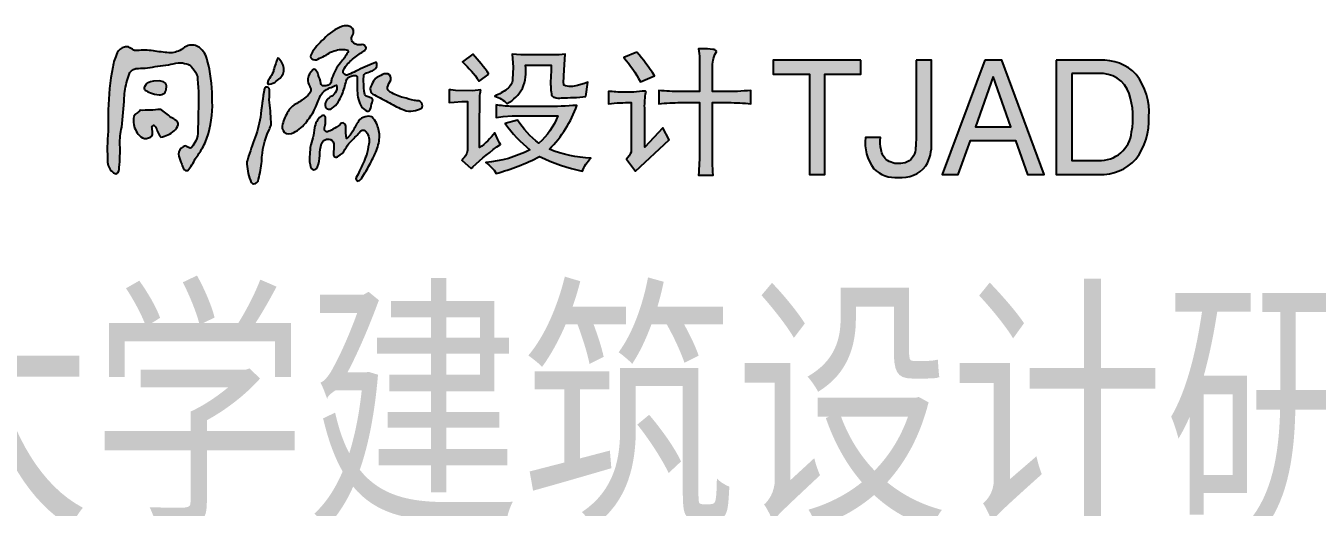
# Model space of a CAD drawing. Extents: x 913510 to 997610, y -270398 to 254224.
# Drawn here: x 991089 to 994350, y 149668 to 150883 of the extents above; entities that cross this region are included whole.
import ezdxf
from ezdxf.enums import TextEntityAlignment as Align

# ---------------------------------------------------------------- set-up
doc = ezdxf.new("R2010")
doc.units = 0
doc.header["$LTSCALE"] = 1000
doc.header["$MEASUREMENT"] = 0
doc.layers.add('图框', color=139, linetype='Continuous')
doc.styles.add('TKZ1_tjhts.shx', font='tjromant.shx', dxfattribs={"bigfont": 'tjhts.shx'})

# ---------------------------------------------------------------- blocks, each defined once
blk = doc.blocks.new('TJAD_TK_LOGO')
at = {"layer": '图框'}
h = blk.add_hatch(color=256, dxfattribs=at)
h.paths.add_polyline_path([(0.1087, -0.0549, 0.215782), (0.0955, -0.0527, 0.067417), (0.0878, -0.0572, -0.168397), (0.0723, -0.0608, -0.018722), (0.0557, -0.0587, 0.069135), (0.0371, -0.0584, -0.211583), (0.0322, -0.0571, 0.012327), (0.0271, -0.0542, 0.18165), (0.0227, -0.0546, 0.234564), (0.0145, -0.0607, 0.06939), (0.0092, -0.0773, 0.040114), (0.004, -0.1264, 0.00862), (0.0038, -0.1509, 0.034302), (0.0033, -0.1865, 0.240525), (0.0113, -0.1992, 0.151405), (0.014, -0.1995, 0.254247), (0.0165, -0.1924, 0.038225), (0.0174, -0.1663, -0.061608), (0.0194, -0.1463, 0.026815), (0.0223, -0.1127, -0.054652), (0.0257, -0.0929, -0.028262), (0.0289, -0.0835, -0.253686), (0.0385, -0.0789, 0.007206), (0.0489, -0.0782, -0.006599), (0.0729, -0.0746, 0.009999), (0.0841, -0.0723, -0.062381), (0.0934, -0.0735, -0.15567), (0.0993, -0.0771, -0.051163), (0.1052, -0.0853, -0.102101), (0.1065, -0.0911, -0.03095), (0.1072, -0.1291, 0.010088), (0.1069, -0.1503, -0.131285), (0.1038, -0.1627, -0.019629), (0.1006, -0.1683, -0.485137), (0.0962, -0.1696, 0.001583), (0.093, -0.1677, 0.165296), (0.0875, -0.1704, 0.24859), (0.0847, -0.1785, 0.066176), (0.0882, -0.1886, 0.038595), (0.0909, -0.1945, 0.378365), (0.0951, -0.1957, 0.077759), (0.1038, -0.1826, 0.016012), (0.1121, -0.17, 0.054651), (0.1183, -0.1552, 0.087206), (0.1231, -0.1116, 0.064902), (0.1173, -0.0684, 0.144064)])
h.paths.add_polyline_path([(0.0629, -0.0931), (0.0559, -0.0934), (0.0526, -0.0942), (0.0487, -0.0957), (0.0473, -0.0971), (0.0457, -0.0999, 0.333571), (0.0462, -0.1038, 0.045952), (0.0523, -0.1067, 0.064784), (0.0622, -0.1092, 0.210865), (0.0684, -0.1072, 0.127927), (0.0706, -0.102, 0.211886), (0.0696, -0.0958, 0.12013), (0.0674, -0.0941)], flags=17)
h.paths.add_polyline_path([(0.058, -0.146, -0.039434), (0.0609, -0.152, 0.054133), (0.0642, -0.1578, 0.123184), (0.0796, -0.1504, 0.140353), (0.0842, -0.1429, 0.284617), (0.0828, -0.1391, -0.012464), (0.0763, -0.135, 0.016141), (0.0639, -0.1258, -0.029736), (0.0406, -0.1269, -0.149024), (0.0367, -0.13, 0.190304), (0.0335, -0.134, 0.089845), (0.0332, -0.143, 0.171078), (0.0413, -0.1572, 0.249801), (0.0503, -0.1586, 0.378768), (0.055, -0.1529, 0.031236), (0.054, -0.1458), (0.0561, -0.1439)], flags=17)
h.paths.add_polyline_path([(0.1936, -0.0808, -0.130766), (0.1929, -0.0832, -0.049), (0.1889, -0.0904, 0.175351), (0.1867, -0.0955, 0.389375), (0.1886, -0.0971, 0.146359), (0.1966, -0.0935, 0.079034), (0.2024, -0.0886, 0.101244), (0.205, -0.0836, 0.132531), (0.2051, -0.0769, 0.067751), (0.2031, -0.0722, 0.050259), (0.1996, -0.0676, 0.454265), (0.198, -0.0678, 0.06765), (0.196, -0.0731, 0.007561)])
h.paths.add_polyline_path([(0.189, -0.104, 0.313541), (0.1862, -0.1002, 0.335576), (0.1832, -0.1018, 0.015792), (0.1784, -0.1349, -0.057755), (0.1712, -0.1608, 0.000363), (0.1628, -0.1859, 0.094511), (0.1671, -0.2072, 0.230423), (0.1705, -0.2113, 0.369117), (0.1764, -0.2058, 0.039319), (0.18, -0.1854, -0.109188), (0.1887, -0.1489, 0.00425), (0.1908, -0.1434, 0.032369), (0.1887, -0.118, -0.025515)])
h.paths.add_polyline_path([(0.251, -0.0452, 0.093827), (0.2363, -0.0633, 0.302072), (0.2373, -0.0679, 0.296548), (0.2444, -0.0681, 0.04254), (0.259, -0.0604, -0.129019), (0.2753, -0.0571, -0.117204), (0.2785, -0.0581, -0.328405), (0.2786, -0.0608, -0.051459), (0.2703, -0.0723, 0.085646), (0.2604, -0.09, 0.031903), (0.2597, -0.0932, -0.315533), (0.2562, -0.0979, -0.134544), (0.2509, -0.099, -0.408117), (0.2479, -0.0961, 0.035639), (0.2445, -0.0851, 0.084333), (0.2416, -0.0806, 0.358627), (0.239, -0.0802, 0.227473), (0.2329, -0.092, 0.148882), (0.235, -0.0994, -0.254787), (0.2358, -0.1059, -0.110418), (0.229, -0.1131, -0.032156), (0.2173, -0.1207, 0.122106), (0.2102, -0.1279, 0.074479), (0.2035, -0.1443, 0.233421), (0.2058, -0.152, 0.316166), (0.2167, -0.1523, 0.122903), (0.2315, -0.1397, 0.056501), (0.2413, -0.1246, -0.025506), (0.2474, -0.11, -0.174643), (0.2597, -0.1006, 0.004602), (0.2657, -0.0979, -0.251477), (0.2643, -0.107, -0.130218), (0.2586, -0.1116, 0.16089), (0.2539, -0.1165, 0.172735), (0.253, -0.123, 0.448793), (0.2607, -0.1246, 0.141971), (0.272, -0.1086, 0.057248), (0.2765, -0.0945, -0.334885), (0.2836, -0.0873, -0.076773), (0.2877, -0.0871, -0.545841), (0.2894, -0.0894, -0.008092), (0.2895, -0.1045, 0.139136), (0.2949, -0.1235, 0.144746), (0.301, -0.1277, 0.355116), (0.3041, -0.1263, 0.046986), (0.3064, -0.118, 0.052614), (0.3072, -0.1148, 0.237681), (0.3057, -0.1128, 0.025436), (0.3015, -0.1114, -0.354836), (0.298, -0.1075, -0.049448), (0.2968, -0.0935, -0.035628), (0.2969, -0.0883, -0.387964), (0.3001, -0.084, -0.009611), (0.3071, -0.0814, 0.187317), (0.3113, -0.0778, 0.232403), (0.3115, -0.0721, 0.143525), (0.3105, -0.0719, 0.022411), (0.2879, -0.0821, -0.00319), (0.2795, -0.086, -0.206179), (0.276, -0.0863, -0.165764), (0.2735, -0.0838, -0.217969), (0.274, -0.0802, -0.110096), (0.2841, -0.0684, -0.031862), (0.2964, -0.0594, 0.078929), (0.2994, -0.0567, 0.264707), (0.2996, -0.0548, 0.034215), (0.298, -0.0525, 0.174735), (0.2957, -0.0516, 0.001752), (0.2917, -0.0518, -0.177458), (0.2867, -0.0505, -0.140307), (0.2831, -0.0469, -0.275752), (0.2842, -0.0412, 0.167681), (0.2852, -0.035, 0.301407), (0.2787, -0.0302, 0.08311), (0.273, -0.0304, 0.130737)])
h.paths.add_polyline_path([(0.3265, -0.1185, 0.027579), (0.3434, -0.1267, 0.154526), (0.3537, -0.1275, 0.082415), (0.3631, -0.1246, 0.312986), (0.3634, -0.1187, 0.221824), (0.3602, -0.1161, 0.031656), (0.355, -0.1158, -0.00721), (0.3422, -0.1122, -0.071904), (0.3274, -0.106, -0.267193), (0.324, -0.1005, -0.023267), (0.3278, -0.0922, 0.395574), (0.3247, -0.0851, 0.188464), (0.3166, -0.0869, 0.051998), (0.3107, -0.0902, 0.108508), (0.3062, -0.0972, 0.200123), (0.3045, -0.1041, 0.191616), (0.3078, -0.1086, -0.01282)])
h.paths.add_polyline_path([(0.3061, -0.1345, 0.188222), (0.2987, -0.1344, 0.20573), (0.2909, -0.1393, 0.018376), (0.2852, -0.1492, -0.117409), (0.2773, -0.1592, -0.060927), (0.2765, -0.1465, 0.215117), (0.2745, -0.1419, 0.470033), (0.2699, -0.1433, -0.045545), (0.2616, -0.1486, -0.074224), (0.2553, -0.1514, -0.568137), (0.252, -0.1485, -0.07678), (0.2526, -0.1441, 0.100197), (0.2529, -0.1346, 0.387299), (0.2502, -0.1327, 0.118665), (0.2478, -0.1338, 0.185429), (0.2406, -0.1469, -0.018374), (0.2387, -0.1583, 0.026924), (0.2355, -0.1694, -0.013447), (0.2349, -0.18, 0.097057), (0.2361, -0.1921, 0.277047), (0.2398, -0.1951, 0.192921), (0.2429, -0.1932, 0.125735), (0.2464, -0.1796, -0.084178), (0.2486, -0.1648, -0.292454), (0.2566, -0.1598, -0.427415), (0.2627, -0.1662, -0.039723), (0.2621, -0.1773, 0.744354), (0.2674, -0.1794, 0.173973), (0.2753, -0.1721, -0.079593), (0.2831, -0.1615, 0.037997), (0.2923, -0.1518, -0.536451), (0.3002, -0.1519, -0.220641), (0.3027, -0.1657, -0.033334), (0.3, -0.1785, -0.02197), (0.2922, -0.1962, -0.036413), (0.288, -0.2042, 0.059035), (0.2879, -0.2046, 0.221247), (0.2894, -0.2077, 0.229092), (0.2907, -0.2079, 0.104052), (0.2938, -0.2056, 0.039622), (0.3034, -0.1893, 0.031663), (0.3116, -0.1728, 0.083922), (0.3151, -0.1559, 0.095464), (0.3114, -0.1418, 0.118136)])
h.paths.add_polyline_path([(0.4291, -0.0935), (0.4405, -0.0853, 0.028783), (0.4221, -0.0627), (0.4102, -0.0715, -0.06685)])
h.paths.add_polyline_path([(0.4215, -0.1047), (0.4022, -0.1042), (0.3969, -0.1036), (0.3948, -0.1036), (0.3948, -0.1181), (0.4007, -0.1176), (0.4092, -0.1169), (0.4158, -0.1168), (0.4158, -0.1709, -0.223037), (0.4102, -0.1829, -0.003297), (0.4095, -0.1842), (0.42, -0.1936, 0.201777), (0.4221, -0.1917, -0.033526), (0.4536, -0.1659, -0.02738), (0.4473, -0.1527, -0.067274), (0.4298, -0.1697, -0.004515), (0.43, -0.112, -0.051491), (0.4312, -0.1036)])
h.paths.add_polyline_path([(0.4681, -0.0776), (0.4676, -0.0915, -0.202539), (0.4614, -0.1024, -0.066868), (0.4473, -0.1105, -0.101276), (0.4613, -0.1193, 0.145344), (0.4788, -0.1017, 0.140249), (0.4824, -0.0753, -0.003162), (0.5118, -0.0753, -0.016144), (0.5113, -0.0906, 0.052901), (0.5122, -0.1087, 0.214665), (0.5146, -0.1118, 0.093296), (0.5153, -0.1118, 0.137117), (0.5238, -0.1126, 0.000424), (0.5373, -0.1123, 0.022294), (0.5517, -0.1112), (0.5538, -0.0948), (0.5502, -0.0961), (0.5458, -0.0974), (0.5419, -0.0985), (0.5363, -0.0994), (0.5323, -0.0995), (0.5266, -0.0985), (0.5261, -0.0963), (0.5266, -0.0805), (0.5279, -0.0627), (0.5208, -0.0631), (0.5109, -0.0633), (0.4981, -0.0633), (0.4859, -0.0633), (0.4771, -0.0632), (0.4669, -0.0627)])
h.paths.add_polyline_path([(0.5056, -0.1225, -0.002263), (0.4652, -0.1224, -0.028919), (0.4487, -0.1207), (0.4487, -0.1351), (0.4568, -0.134), (0.467, -0.1332, -0.001197), (0.5012, -0.1332, 0.000411), (0.5195, -0.1332, -0.117897), (0.4977, -0.1647, -0.081518), (0.4732, -0.1382), (0.4592, -0.142, 0.067412), (0.4873, -0.1722, -0.099344), (0.4368, -0.1867, -0.117302), (0.4487, -0.1993, 0.051291), (0.4985, -0.1798, 0.052048), (0.5475, -0.1968, -0.102524), (0.5573, -0.1817, -0.086164), (0.5097, -0.1716, 0.112398), (0.5412, -0.1212, -0.018709)])
h.paths.add_polyline_path([(0.6036, -0.1181), (0.6036, -0.1747, -0.094232), (0.598, -0.1829), (0.6085, -0.1968), (0.647, -0.1609), (0.64, -0.147), (0.619, -0.1691), (0.619, -0.1241, -0.058001), (0.6207, -0.1057, 0.319569), (0.6199, -0.1049, 0.045142), (0.6064, -0.1062, 0.020451), (0.5944, -0.1061, -0.034776), (0.5777, -0.1049), (0.5777, -0.1193, -0.030546)])
h.paths.add_polyline_path([(0.6099, -0.0601), (0.5952, -0.0664, -0.049542), (0.6141, -0.0941), (0.6302, -0.0872, 0.030356)])
h.paths.add_polyline_path([(0.6595, -0.1054, -0.019379), (0.6351, -0.1042), (0.6351, -0.1193, -0.02608), (0.6603, -0.1181), (0.682, -0.1181), (0.682, -0.1729, -0.021278), (0.6806, -0.2012), (0.6974, -0.2012, -0.017067), (0.6967, -0.1716), (0.6967, -0.1181), (0.7148, -0.1181, -0.024313), (0.7409, -0.1193), (0.7409, -0.1042, -0.018656), (0.7103, -0.1055), (0.6967, -0.1055), (0.6967, -0.0765, -0.143011), (0.7016, -0.0589, 0.162811), (0.697, -0.0572, 0.035376), (0.6847, -0.0564, 0.004148), (0.6806, -0.0564, -0.046173), (0.6819, -0.0675, -0.00345), (0.682, -0.1055, -0.001359)])
h.paths.add_polyline_path([(0.7665, -0.0695), (0.7665, -0.0854), (0.8078, -0.0854), (0.8078, -0.2004), (0.8257, -0.2004), (0.8257, -0.0854), (0.867, -0.0854), (0.867, -0.0695)])
h.paths.add_polyline_path([(0.9301, -0.1569, -0.040499), (0.9291, -0.1744, -0.3078), (0.915, -0.1875, -0.189438), (0.8973, -0.1845, -0.186489), (0.89, -0.1721, -0.07743), (0.8894, -0.158), (0.8723, -0.158, 0.198241), (0.8816, -0.1938, 0.214326), (0.9098, -0.2039, 0.249549), (0.9415, -0.1907, 0.135294), (0.948, -0.1641), (0.948, -0.0695), (0.9301, -0.0695)])
h.paths.add_polyline_path([(1.0285, -0.0695), (1.0088, -0.0695), (0.9602, -0.2004), (0.9786, -0.2004), (0.9926, -0.1613), (1.0441, -0.1613), (1.0579, -0.2004), (1.0772, -0.2004)])
h.paths.add_polyline_path([(1.0186, -0.0882), (1.0389, -0.146), (0.9981, -0.146)], flags=16)
h.paths.add_polyline_path([(1.0908, -0.0695), (1.0908, -0.2004), (1.1399, -0.2004, 0.229129), (1.182, -0.1827, 0.179316), (1.1971, -0.1343, 0.181564), (1.1826, -0.0858, 0.220204), (1.1406, -0.0695)])
h.paths.add_polyline_path([(1.1086, -0.0846), (1.1391, -0.0846, -0.337188), (1.1746, -0.1078, -0.124189), (1.1773, -0.1517, -0.40123), (1.1391, -0.1844), (1.1086, -0.1844)], flags=16)
for points in [[(0.273, -0.0304, 0.130737), (0.251, -0.0452, 0.088699), (0.2369, -0.0622, 0.387064), (0.2373, -0.0679, 0.296548), (0.2444, -0.0681, 0.04254), (0.259, -0.0604, -0.129019), (0.2753, -0.0571, -0.117204), (0.2785, -0.0581, -0.328405), (0.2786, -0.0608, -0.051459), (0.2703, -0.0723, 0.085646), (0.2604, -0.09, 0.042347), (0.2595, -0.0943, -0.257362), (0.2562, -0.0979, -0.134544), (0.2509, -0.099, -0.408117), (0.2479, -0.0961, 0.033303), (0.2447, -0.0858, 0.096312), (0.2416, -0.0806, 0.428215), (0.2386, -0.0805, 0.197066), (0.233, -0.0907, 0.173607), (0.235, -0.0994, -0.254787), (0.2358, -0.1059, -0.110418), (0.229, -0.1131, -0.032156), (0.2173, -0.1207, 0.123756), (0.2101, -0.1281, 0.067355), (0.2039, -0.1428, 0.278531), (0.2058, -0.152, 0.316166), (0.2167, -0.1523, 0.122903), (0.2315, -0.1397, 0.056501), (0.2413, -0.1246, -0.025506), (0.2474, -0.11, -0.174643), (0.2597, -0.1006, 0.004602), (0.2657, -0.0979, -0.251477), (0.2643, -0.107, -0.130218), (0.2586, -0.1116, 0.16089), (0.2539, -0.1165, 0.172735), (0.253, -0.123, 0.448793), (0.2607, -0.1246, 0.141971), (0.272, -0.1086, 0.060529), (0.2766, -0.0936, -0.306995), (0.2836, -0.0873, -0.076773), (0.2877, -0.0871, -0.332365), (0.2894, -0.0882, -0.00874), (0.2895, -0.1045, 0.139136), (0.2949, -0.1235, 0.144746), (0.301, -0.1277, 0.411443), (0.3043, -0.1258, 0.044065), (0.3064, -0.118, 0.052614), (0.3072, -0.1148, 0.288852), (0.3052, -0.1126, 0.027434), (0.3007, -0.1112, -0.22073), (0.2982, -0.1087, -0.053716), (0.2968, -0.0935, -0.048058), (0.2971, -0.0866, -0.264203), (0.3001, -0.084, -0.009366), (0.3069, -0.0815, 0.189138), (0.3112, -0.0779, 0.23794), (0.3115, -0.0721, 0.298753), (0.3095, -0.0723, 0.021447), (0.2879, -0.0821, -0.00319), (0.2795, -0.086, -0.206179), (0.276, -0.0863, -0.165764), (0.2735, -0.0838, -0.217969), (0.274, -0.0802, -0.110096), (0.2841, -0.0684, -0.031862), (0.2964, -0.0594, 0.078929), (0.2994, -0.0567, 0.347861), (0.2993, -0.0542, 0.026782), (0.298, -0.0525, 0.206765), (0.2952, -0.0516, 0.001894), (0.291, -0.0518, -0.151169), (0.2867, -0.0505, -0.140307), (0.2831, -0.0469, -0.275752), (0.2842, -0.0412, 0.167681), (0.2852, -0.035, 0.301407), (0.2787, -0.0302, 0.08311)], [(0.0841, -0.0723, -0.064608), (0.0938, -0.0736, -0.148081), (0.0993, -0.0771, -0.051163), (0.1052, -0.0853, -0.102101), (0.1065, -0.0911, -0.03095), (0.1072, -0.1291, 0.010316), (0.1069, -0.1508, -0.114991), (0.1044, -0.1617, -0.026322), (0.0999, -0.1693, -0.36855), (0.0962, -0.1696, 0.001583), (0.093, -0.1677, 0.165296), (0.0875, -0.1704, 0.284311), (0.085, -0.1796, 0.058684), (0.0882, -0.1886, 0.035482), (0.0906, -0.194, 0.42388), (0.0951, -0.1957, 0.077759), (0.1038, -0.1826, 0.016012), (0.1121, -0.17, 0.060529), (0.1188, -0.1536, 0.083781), (0.1231, -0.1116, 0.063229), (0.1176, -0.0695, 0.154163), (0.1087, -0.0549, 0.215782), (0.0955, -0.0527, 0.067417), (0.0878, -0.0572, -0.15511), (0.0736, -0.0609, -0.020128), (0.0557, -0.0587, 0.069135), (0.0371, -0.0584, -0.152007), (0.0334, -0.0579, 0.015393), (0.0271, -0.0542, 0.18165), (0.0227, -0.0546, 0.24442), (0.0143, -0.0611, 0.067673), (0.0092, -0.0773, 0.040114), (0.004, -0.1264, 0.00862), (0.0038, -0.1509, 0.034302), (0.0033, -0.1865, 0.219688), (0.0102, -0.1985, 0.224662), (0.014, -0.1995, 0.254247), (0.0165, -0.1924, 0.038225), (0.0174, -0.1663, -0.061608), (0.0194, -0.1463, 0.026815), (0.0223, -0.1127, -0.054652), (0.0257, -0.0929, -0.028262), (0.0289, -0.0835, -0.253686), (0.0385, -0.0789, 0.007206), (0.0489, -0.0782, -0.006599), (0.0729, -0.0746, 0.009999)], [(0.5517, -0.1112), (0.5538, -0.0948), (0.5502, -0.0961), (0.5458, -0.0974), (0.5419, -0.0985), (0.5363, -0.0994), (0.5323, -0.0995), (0.5283, -0.0988), (0.5265, -0.0979), (0.5263, -0.0971), (0.5261, -0.0954), (0.5266, -0.0805), (0.5279, -0.0627), (0.5208, -0.0631), (0.5109, -0.0633), (0.4981, -0.0633), (0.4859, -0.0633), (0.4771, -0.0632), (0.4669, -0.0627), (0.4681, -0.0776), (0.4676, -0.0915, -0.202539), (0.4614, -0.1024, -0.066868), (0.4473, -0.1105, -0.101276), (0.4613, -0.1193, 0.145344), (0.4788, -0.1017, 0.140249), (0.4824, -0.0753, -0.003162), (0.5118, -0.0753), (0.5118, -0.0753, -0.016144), (0.5113, -0.0906, 0.050777), (0.5121, -0.108, 0.255064), (0.5146, -0.1118, 0.093296), (0.5153, -0.1118, 0.137117), (0.5238, -0.1126, 0.000424), (0.5373, -0.1123, 0.022294)], [(0.9301, -0.0695), (0.9301, -0.1569, -0.040499), (0.9291, -0.1744, -0.3078), (0.915, -0.1875, -0.189438), (0.8973, -0.1845, -0.186489), (0.89, -0.1721, -0.07743), (0.8894, -0.158), (0.8723, -0.158, 0.198241), (0.8816, -0.1938, 0.214326), (0.9098, -0.2039, 0.249549), (0.9415, -0.1907, 0.135294), (0.948, -0.1641), (0.948, -0.0695)], [(1.0908, -0.0695), (1.0908, -0.2004), (1.1399, -0.2004, 0.229129), (1.182, -0.1827, 0.179316), (1.1971, -0.1343, 0.181564), (1.1826, -0.0858, 0.220204), (1.1406, -0.0695)], [(1.1086, -0.0846), (1.1086, -0.1844), (1.1391, -0.1844, 0.40123), (1.1773, -0.1517, 0.124189), (1.1746, -0.1078, 0.337188), (1.1391, -0.0846)], [(0.5777, -0.1049), (0.5777, -0.1193, -0.030546), (0.6036, -0.1181), (0.6036, -0.1747, -0.094232), (0.598, -0.1829), (0.6085, -0.1968), (0.647, -0.1609), (0.64, -0.147), (0.619, -0.1691), (0.619, -0.1241, -0.055814), (0.6205, -0.1063, 0.652499), (0.6196, -0.1049, 0.044194), (0.6064, -0.1062, 0.020451), (0.5944, -0.1061, -0.034776)]]:
    blk.add_lwpolyline(points, format="xyb", close=True, dxfattribs=at)
for points in [[(0.7016, -0.0589, 0.162811), (0.697, -0.0572, 0.035376), (0.6847, -0.0564, 0.004148), (0.6806, -0.0564, -0.046173), (0.6819, -0.0675, -0.00345), (0.682, -0.1055, -0.001359), (0.6595, -0.1054, -0.019379), (0.6351, -0.1042), (0.6351, -0.1193, -0.02608), (0.6603, -0.1181), (0.682, -0.1181), (0.682, -0.1729, -0.021278), (0.6806, -0.2012), (0.6974, -0.2012, -0.017067), (0.6967, -0.1716), (0.6967, -0.1181), (0.7151, -0.1181, -0.024106), (0.7409, -0.1193), (0.7409, -0.1042, -0.018656), (0.7103, -0.1055), (0.6967, -0.1055), (0.6967, -0.0765, -0.143011), (0.7016, -0.0589, -0.556347)], [(0.1979, -0.068, 0.064778), (0.196, -0.0731, 0.007561), (0.1936, -0.0808, -0.130766), (0.1929, -0.0832, -0.049), (0.1889, -0.0904, 0.145283), (0.1868, -0.0946, 0.551757), (0.1886, -0.0971, 0.146359), (0.1966, -0.0935, 0.079034), (0.2024, -0.0886, 0.101244), (0.205, -0.0836, 0.132531), (0.2051, -0.0769, 0.09128), (0.2022, -0.0707, 0.033188), (0.1998, -0.0677, 0.58845), (0.1979, -0.068, 1.283189)], [(0.4405, -0.0853, 0.028783), (0.4221, -0.0627), (0.4102, -0.0715, -0.06685), (0.4291, -0.0935), (0.4405, -0.0853)], [(0.6099, -0.0601), (0.5952, -0.0664, -0.049542), (0.6141, -0.0941), (0.6302, -0.0872, 0.030356), (0.6099, -0.0601, -0.367543)], [(0.324, -0.1005, -0.023267), (0.3278, -0.0922, 0.395574), (0.3247, -0.0851, 0.188464), (0.3166, -0.0869, 0.051998), (0.3107, -0.0902, 0.108508), (0.3062, -0.0972, 0.200123), (0.3045, -0.1041, 0.239968), (0.3091, -0.1093, -0.011966), (0.3265, -0.1185, 0.026796), (0.3429, -0.1265, 0.16248), (0.3537, -0.1275, 0.082415), (0.3631, -0.1246, 0.312986), (0.3634, -0.1187, 0.221824), (0.3602, -0.1161, 0.031656), (0.355, -0.1158, -0.00721), (0.3422, -0.1122, -0.071904), (0.3274, -0.106, -0.267193), (0.324, -0.1005, -1.034673)], [(0.0674, -0.0941), (0.0629, -0.0931), (0.0559, -0.0934), (0.0526, -0.0942), (0.0487, -0.0957), (0.0473, -0.0971), (0.0457, -0.0999), (0.0457, -0.0999, 0.333571), (0.0462, -0.1038, 0.045952), (0.0523, -0.1067, 0.064784), (0.0622, -0.1092, 0.210865), (0.0684, -0.1072, 0.127927), (0.0706, -0.102, 0.211886), (0.0696, -0.0958, 0.12013), (0.0674, -0.0941, 0.205248)], [(0.1832, -0.1018, 0.015792), (0.1784, -0.1349, -0.057755), (0.1712, -0.1608, 0.000363), (0.1628, -0.1859, 0.094511), (0.1671, -0.2072, 0.230423), (0.1705, -0.2113, 0.369117), (0.1764, -0.2058, 0.039319), (0.18, -0.1854, -0.109188), (0.1887, -0.1489, 0.00425), (0.1908, -0.1434, 0.032369), (0.1887, -0.118, -0.024093), (0.189, -0.1048, 0.365167), (0.1862, -0.1002, 0.335576), (0.1832, -0.1018, -4.82272)], [(0.4312, -0.1036), (0.4215, -0.1047), (0.4022, -0.1042), (0.3969, -0.1036), (0.3948, -0.1036), (0.3948, -0.1036), (0.3948, -0.1181), (0.4007, -0.1176), (0.4092, -0.1169), (0.4158, -0.1168), (0.4158, -0.171, -0.221898), (0.4102, -0.1829, -0.003297), (0.4095, -0.1842), (0.42, -0.1936, 0.201777), (0.4221, -0.1917, -0.033526), (0.4536, -0.1659, -0.02738), (0.4473, -0.1527, -0.067274), (0.4298, -0.1697, -0.004515), (0.43, -0.112, -0.051491), (0.4312, -0.1036, 1.276431)], [(0.0406, -0.1269), (0.0406, -0.1269, -0.149024), (0.0367, -0.13, 0.190304), (0.0335, -0.134, 0.089845), (0.0332, -0.143, 0.171078), (0.0413, -0.1572, 0.249801), (0.0503, -0.1586, 0.403637), (0.0549, -0.1524, 0.029133), (0.054, -0.1458), (0.0561, -0.1439), (0.058, -0.146, -0.039434), (0.0609, -0.152, 0.054133), (0.0642, -0.1578, 0.123184), (0.0796, -0.1504, 0.129726), (0.084, -0.1436, 0.403849), (0.0819, -0.1386, -0.010847), (0.0763, -0.135, 0.016141), (0.0639, -0.1258, -0.029736), (0.0406, -0.1269, 49.864195)], [(0.2478, -0.1338, 0.185682), (0.2406, -0.1469, -0.018341), (0.2387, -0.1583, 0.026924), (0.2355, -0.1694, -0.013447), (0.2349, -0.18, 0.093363), (0.236, -0.1917, 0.304335), (0.2398, -0.1951, 0.291554), (0.2438, -0.1916, 0.117574), (0.2464, -0.1787, -0.079063), (0.2486, -0.1648, -0.300592), (0.2569, -0.1598, -0.368552), (0.2626, -0.1652, -0.043209), (0.2621, -0.1773, 0.744354), (0.2674, -0.1794, 0.177438), (0.2754, -0.1719, -0.078291), (0.2831, -0.1615, 0.039946), (0.2927, -0.1512, -0.451499), (0.2998, -0.1514, -0.230308), (0.3027, -0.1657, -0.033334), (0.3, -0.1785, -0.02197), (0.2922, -0.1962, -0.034481), (0.2883, -0.2038, 0.327695), (0.2882, -0.2061, 0.128468), (0.2894, -0.2077, 0.229092), (0.2907, -0.2079, 0.151567), (0.2948, -0.2041, 0.035943), (0.3034, -0.1893, 0.031663), (0.3116, -0.1728, 0.083922), (0.3151, -0.1559, 0.095464), (0.3114, -0.1418, 0.118136), (0.3061, -0.1345, 0.188222), (0.2987, -0.1344, 0.20573), (0.2909, -0.1393, 0.021251), (0.2844, -0.1508, -0.101043), (0.2773, -0.1592, -0.060927), (0.2765, -0.1465, 0.215117), (0.2745, -0.1419, 0.470033), (0.2699, -0.1433, -0.045545), (0.2616, -0.1486, -0.074224), (0.2553, -0.1514, -0.417651), (0.2521, -0.1497, -0.097649), (0.2526, -0.1441, 0.097114), (0.253, -0.1349, 0.421439), (0.2502, -0.1327, 0.118665), (0.2478, -0.1338, 0.480434)], [(0.4487, -0.1206), (0.4487, -0.1351), (0.4568, -0.134), (0.467, -0.1332, -0.001197), (0.5012, -0.1332, 0.000411), (0.5195, -0.1332, -0.117897), (0.4977, -0.1647, -0.081518), (0.4732, -0.1382), (0.4592, -0.142, 0.067412), (0.4873, -0.1722, -0.099344), (0.4368, -0.1867, -0.117302), (0.4487, -0.1993, 0.051291), (0.4985, -0.1798, 0.052048), (0.5475, -0.1968, -0.102524), (0.5573, -0.1817, -0.086164), (0.5097, -0.1716, 0.112398), (0.5412, -0.1212, -0.018709), (0.5056, -0.1225, -0.002263), (0.4652, -0.1224, -0.029288), (0.4485, -0.1206, -12.247816)]]:
    blk.add_lwpolyline(points, format="xyb", dxfattribs=at)
for points in [[(0.867, -0.0695), (0.7665, -0.0695), (0.7665, -0.0854), (0.8078, -0.0854), (0.8078, -0.2004), (0.8257, -0.2004), (0.8257, -0.0854), (0.867, -0.0854)], [(1.0088, -0.0695), (0.9602, -0.2004), (0.9786, -0.2004), (0.9926, -0.1613), (1.0441, -0.1613), (1.0579, -0.2004), (1.0772, -0.2004), (1.0285, -0.0695)], [(1.0186, -0.0882), (0.9981, -0.146), (1.0389, -0.146)]]:
    blk.add_lwpolyline(points, close=True, dxfattribs=at)
at = {"layer": '图框', "style": 'TKZ1_tjhts.shx'}
blk.add_text('同济大学建筑设计研究院', height=0.258835, dxfattribs=at).set_placement((0.6, -0.4754), align=Align.MIDDLE_CENTER)

msp = doc.modelspace()

# ---------------------------------------------------------------- block references
at = {"color": 0, "xscale": 2202.171320475964, "yscale": 2202.171320475964, "zscale": 2202.171320475958}
msp.add_blockref('TJAD_TK_LOGO', (991288.5, 150949.6), dxfattribs=at)

doc.saveas('drawing.dxf')
